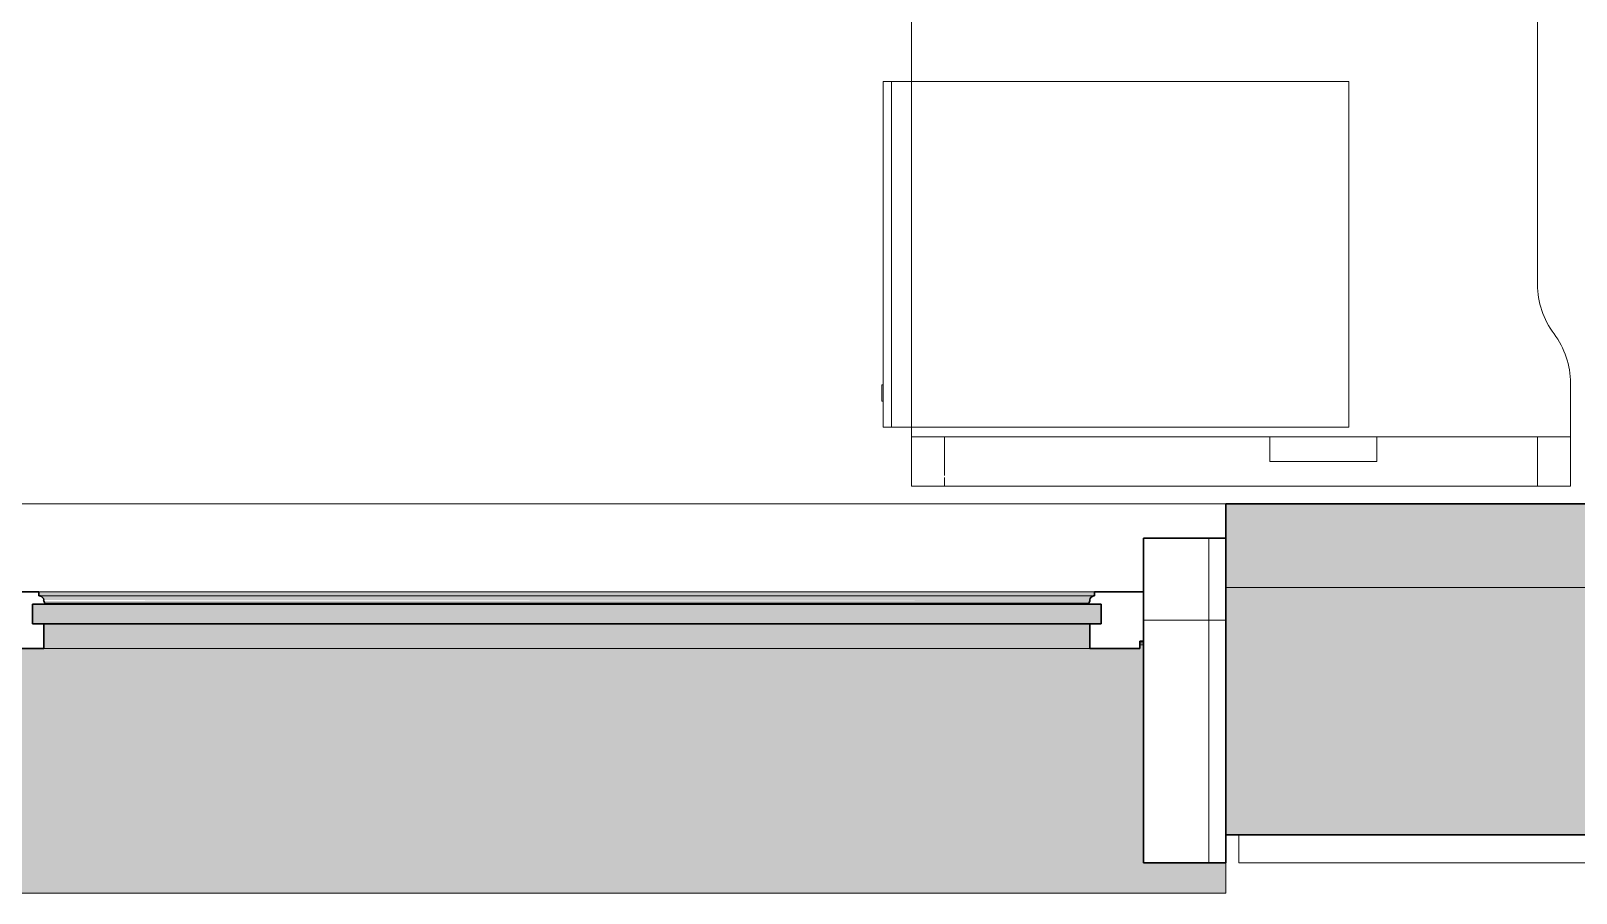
# Model space of a CAD drawing. Header units: millimetres. Extents: x 79795 to 317870, y -36033 to 97293.
# Drawn here: x 220842 to 222718, y 8896 to 9943 of the extents above; entities that cross this region are included whole.
import ezdxf

# ---------------------------------------------------------------- set-up
doc = ezdxf.new("R2010")
doc.units = ezdxf.units.MM
doc.header["$MEASUREMENT"] = 0
for name, color, linetype, lineweight in [('CSM-STL-XX-ZZ-M3-A-XXXX-00001_detached _19_04_21__rvt-1-Level 4$0$A-GLAZ', 7, 'CONTINUOUS', 9), ('CSM-STL-XX-ZZ-M3-A-XXXX-00001_detached _19_04_21__rvt-1-Level 4$0$A-GLAZ-CURT', 7, 'CONTINUOUS', 9), ('CSM-STL-XX-ZZ-M3-A-XXXX-00001_detached _19_04_21__rvt-1-Level 4$0$A-WALL', 7, 'CONTINUOUS', 9), ('CSM-STL-XX-ZZ-M3-A-XXXX-00001_detached _19_04_21__rvt-1-Level 4$0$A-WALL-PATT', 7, 'CONTINUOUS', 9), ('CSM-STL-XX-ZZ-M3-A-XXXX-00001_detached _19_04_21__rvt-1-Level 4$0$I-WALL', 7, 'CONTINUOUS', 9), ('I-FURN', 8, 'CONTINUOUS', 9)]:
    doc.layers.add(name, color=color, linetype=linetype, lineweight=lineweight)

msp = doc.modelspace()

# ---------------------------------------------------------------- hatches: boundary and pattern name
at = {"layer": 'CSM-STL-XX-ZZ-M3-A-XXXX-00001_detached _19_04_21__rvt-1-Level 4$0$A-GLAZ'}
h = msp.add_hatch(dxfattribs=at)
h.set_pattern_fill('FP_20', color=256, angle=180, style=0, pattern_type=2)
h.set_pattern_definition([(360, (147271.8, -12772.7), (1e-13, 500), []), (90, (147271.8, -12772.7), (-500, 3e-14), [])])
h.paths.add_polyline_path([(222292.8, 8933.3), (222292.8, 9327.3), (222192.8, 9327.3), (222192.8, 8933.3)], flags=0)
h = msp.add_hatch(color=256, dxfattribs=at)
h.paths.add_polyline_path([(215433.4, 9255.5), (215430.6, 9257.2), (215431.9, 9256.1), (215433, 9255.6)], flags=0)
h.paths.add_polyline_path([(212722.4, 9255.5), (212719.6, 9257.2), (212720.9, 9256.1), (212722, 9255.6)], flags=0)
h.paths.add_polyline_path([(218145.4, 9255.5), (218142.6, 9257.2), (218143.9, 9256.1), (218145, 9255.6)], flags=0)
h.paths.add_polyline_path([(220856.4, 9255.5), (220853.6, 9257.2), (220854.9, 9256.1), (220856, 9255.6)], flags=0)
for points in [[(222129.8, 9257.2), (222133.6, 9257.2), (222133.6, 9262.2), (220852, 9262.2), (220852, 9257.2), (222127.8, 9257.2)], [(222127.8, 9252.3), (222129.6, 9255.9), (222129.8, 9257.2), (220854.9, 9256.7), (220857.6, 9253.6), (220858.3, 9252.3), (222127.4, 9252.3)], [(222126.4, 9248.3), (222127.6, 9252.3), (220858, 9251.2), (220859.3, 9248.3), (221972.7, 9248.3)], [(222126.4, 9247.2), (222126.4, 9248.3), (221972.7, 9247.2)], [(222141.6, 9223.3), (222141.6, 9247.2), (220844.1, 9247.2), (220844.1, 9223.3), (221972.7, 9223.3)], [(222127.6, 9193.3), (222127.6, 9223.3), (220858, 9223.3), (220858, 9193.3), (221972.7, 9193.3)], [(222292.8, 8896.3), (222292.8, 8933.3), (222192.8, 8933.3), (222192.8, 9198), (222188.5, 9198), (222188.5, 9193.3), (220797.2, 9193.3), (220797.2, 9198), (219477.5, 9198), (219477.5, 9193.3), (218086.2, 9193.3), (218086.2, 9198), (216765.5, 9198), (216765.5, 9193.3), (215374.2, 9193.3), (215374.2, 9198), (214054.5, 9198), (214054.5, 9193.3), (212663.2, 9193.3), (212663.2, 9198), (212658.8, 9198), (212658.8, 8896.3), (222192.8, 8896.3)]]:
    msp.add_hatch(color=256, dxfattribs=at).paths.add_polyline_path(points, flags=0)
h = msp.add_hatch(color=256, dxfattribs=at)
h.paths.add_polyline_path([(222192.8, 9198), (222192.8, 9200.1), (222188.5, 9200.1), (222188.5, 9198)], flags=0)
h.paths.add_polyline_path([(220787.5, 9198), (220797.2, 9198), (220797.2, 9200.1), (219477.5, 9200.1), (219477.5, 9198), (220776.7, 9198)], flags=0)
h.paths.add_polyline_path([(218076.5, 9198), (218086.2, 9198), (218086.2, 9200.1), (216765.5, 9200.1), (216765.5, 9198), (217786.8, 9198)], flags=0)
h.paths.add_polyline_path([(215364.5, 9198), (215374.2, 9198), (215374.2, 9200.1), (214054.5, 9200.1), (214054.5, 9198), (214199, 9198)], flags=0)
h.paths.add_polyline_path([(212658.8, 9198), (212663.2, 9198), (212663.2, 9200.1), (212658.8, 9200.1)], flags=0)
at = {"layer": 'CSM-STL-XX-ZZ-M3-A-XXXX-00001_detached _19_04_21__rvt-1-Level 4$0$A-WALL-PATT'}
msp.add_hatch(color=256, dxfattribs=at).paths.add_polyline_path([(222292.8, 9267.3), (222775.8, 9267.3), (222775.8, 9369.3), (222292.8, 9369.3)], flags=0)
h = msp.add_hatch(color=256, dxfattribs=at)
h.paths.add_polyline_path([(230840.8, 8967.3), (230840.8, 9267.3), (230067.8, 9267.3), (230067.8, 8967.3), (230344.3, 8967.3)], flags=0)
h.paths.add_polyline_path([(225783.8, 8967.3), (225783.8, 9267.3), (224992.8, 9267.3), (224992.8, 8967.3), (225560.5, 8967.3)], flags=0)
h.paths.add_polyline_path([(223358.8, 8967.3), (223358.8, 9267.3), (222292.8, 9267.3), (222292.8, 8967.3), (222570.7, 8967.3)], flags=0)
h.paths.add_polyline_path([(212405, 8967.3), (212558.8, 8967.3), (212558.8, 9267.3), (211317.8, 9267.3), (211317.8, 8967.3), (211807.1, 8967.3)], flags=0)
h.paths.add_polyline_path([(206425.3, 8967.3), (207033.8, 8967.3), (207033.8, 9267.3), (202692.8, 9267.3), (202692.8, 8967.3), (205827.3, 8967.3)], flags=0)
h.paths.add_polyline_path([(198651.6, 8967.3), (199908.8, 8967.3), (199908.8, 9267.3), (197042.8, 9267.3), (197042.8, 8967.3)], flags=0)
h.paths.add_polyline_path([(190558.8, 8967.3), (190558.8, 9267.3), (187692.8, 9267.3), (187692.8, 8967.3), (189084, 8967.3)], flags=0)
h.paths.add_polyline_path([(184300.1, 8967.3), (184908.8, 8967.3), (184908.8, 9267.3), (180667.8, 9267.3), (180667.8, 8967.3), (183702.2, 8967.3)], flags=0)
h.paths.add_polyline_path([(170933.8, 8967.3), (170933.8, 9267.3), (169867.8, 9267.3), (169867.8, 8967.3), (170546.7, 8967.3)], flags=0)
h.paths.add_polyline_path([(167556.8, 8967.3), (168233.8, 8967.3), (168233.8, 9267.3), (167067.8, 9267.3), (167067.8, 8967.3)], flags=0)
h.paths.add_polyline_path([(156460.8, 8967.3), (156526.8, 8967.3), (156526.8, 9267.3), (156460.8, 9267.3)], flags=0)

# ---------------------------------------------------------------- linework, layer by layer
at = {"layer": 'CSM-STL-XX-ZZ-M3-A-XXXX-00001_detached _19_04_21__rvt-1-Level 4$0$A-GLAZ', "lineweight": 30}
for p, q in [((222292.8, 9327.3), (222192.8, 9327.3)), ((222192.8, 9327.3), (222192.8, 8933.3)), ((220852, 9262.2), (220792.8, 9262.2)), ((220852, 9257.2), (220852, 9262.2)), ((220853.6, 9257.2), (220852, 9257.2)), ((220859.3, 9247.2), (220859.3, 9248.3)), ((222126.4, 9248.3), (222126.4, 9247.2)), ((222133.6, 9257.2), (222132.1, 9257.2)), ((222133.6, 9262.2), (222133.6, 9257.2)), ((222192.8, 9262.2), (222133.6, 9262.2)), ((222192.8, 9202.3), (222192.8, 9262.2)), ((222141.6, 9247.2), (220844.1, 9247.2)), ((220844.1, 9247.2), (220844.1, 9223.3)), ((220844.1, 9223.3), (220844.1, 9247.2)), ((220844.1, 9247.2), (220859.3, 9247.2)), ((222126.4, 9247.2), (222141.6, 9247.2)), ((222141.6, 9223.3), (222141.6, 9247.2)), ((222141.6, 9247.2), (222141.6, 9223.3)), ((220844.1, 9223.3), (222141.6, 9223.3)), ((220858, 9223.3), (220844.1, 9223.3)), ((220858, 9193.3), (220858, 9223.3)), ((222141.6, 9223.3), (222127.6, 9223.3)), ((222127.6, 9223.3), (222127.6, 9193.3)), ((220797.2, 9193.3), (220858, 9193.3)), ((222127.6, 9193.3), (222188.5, 9193.3)), ((222188.5, 9193.3), (222188.5, 9202.3)), ((222188.5, 9202.3), (222192.8, 9202.3)), ((222292.8, 8933.3), (222292.8, 8967.3)), ((222192.8, 8933.3), (222292.8, 8933.3))]:
    msp.add_line(p, q, dxfattribs=at)
at = {"layer": 'CSM-STL-XX-ZZ-M3-A-XXXX-00001_detached _19_04_21__rvt-1-Level 4$0$A-GLAZ'}
for p, q in [((222133.6, 9262.2), (220852, 9262.2)), ((220852, 9257.2), (220853.6, 9257.2)), ((220853.6, 9257.2), (222132.1, 9257.2)), ((220859.3, 9248.3), (222126.4, 9248.3)), ((222132.1, 9257.2), (222133.6, 9257.2)), ((220858, 9193.3), (222127.6, 9193.3)), ((222188.5, 9200.1), (222192.8, 9200.1)), ((222188.5, 9198), (222192.8, 9198)), ((222292.8, 8933.3), (222292.8, 8896.3)), ((212658.8, 8896.3), (222292.8, 8896.3))]:
    msp.add_line(p, q, dxfattribs=at)
at = {"layer": 'CSM-STL-XX-ZZ-M3-A-XXXX-00001_detached _19_04_21__rvt-1-Level 4$0$A-GLAZ', "lineweight": 30}
for centre, radius, start, end in [((220852.5, 9252), 5.36, 3.4261, 78.0476), ((220865.2, 9252.7), 7.4, 183.4261, 216.5739), ((222120.5, 9252.7), 7.4, 323.4261, 356.5739), ((222133.2, 9252), 5.36, 101.9524, 176.5739)]:
    msp.add_arc(centre, radius, start, end, dxfattribs=at)
at = {"layer": 'CSM-STL-XX-ZZ-M3-A-XXXX-00001_detached _19_04_21__rvt-1-Level 4$0$A-GLAZ'}
for points, knots in [([(220856, 9255.9), (220855.9, 9256.1), (220855.5, 9256.4), (220854.7, 9256.9), (220854, 9257.1), (220853.6, 9257.2)], [-0.4, -0.4, -0.4, -0.4, -0.3, -0.2, 0, 0, 0, 0]), ([(220857.8, 9252.3), (220857.8, 9252.7), (220857.7, 9253.4), (220857.3, 9254.3), (220857.1, 9254.7), (220857, 9254.9)], [-1, -1, -1, -1, -0.8, -0.7, -0.6, -0.6, -0.6, -0.6]), ([(222128.7, 9254.9), (222128.6, 9254.7), (222128.4, 9254.3), (222128, 9253.4), (222127.9, 9252.7), (222127.8, 9252.3)], [0.6, 0.6, 0.6, 0.6, 0.7, 0.8, 1, 1, 1, 1]), ([(222132.1, 9257.2), (222131.6, 9257.1), (222131, 9256.9), (222130.2, 9256.4), (222129.8, 9256.1), (222129.6, 9255.9)], [0, 0, 0, 0, 0.2, 0.3, 0.4, 0.4, 0.4, 0.4])]:
    msp.add_open_spline(points, degree=3, knots=knots, dxfattribs=at)
for points in [[(220859.3, 9248.3), (220859, 9248.7), (220858.7, 9249.1), (220858.5, 9249.5)], [(222127.1, 9249.5), (222126.9, 9249.1), (222126.7, 9248.7), (222126.4, 9248.3)]]:
    msp.add_open_spline(points, degree=3, dxfattribs=at)
at = {"layer": 'CSM-STL-XX-ZZ-M3-A-XXXX-00001_detached _19_04_21__rvt-1-Level 4$0$A-GLAZ-CURT', "lineweight": 20}
for p, q in [((223042.8, 8967.3), (222308.8, 8967.3)), ((222308.8, 8967.3), (222308.8, 8933.3)), ((222308.8, 8933.3), (223042.8, 8933.3))]:
    msp.add_line(p, q, dxfattribs=at)
at = {"layer": 'CSM-STL-XX-ZZ-M3-A-XXXX-00001_detached _19_04_21__rvt-1-Level 4$0$A-WALL'}
msp.add_line((222775.8, 9267.3), (222292.8, 9267.3), dxfattribs=at)
at = {"layer": 'CSM-STL-XX-ZZ-M3-A-XXXX-00001_detached _19_04_21__rvt-1-Level 4$0$A-WALL', "lineweight": 30}
for p, q in [((222292.8, 9267.3), (222292.8, 8967.3)), ((222292.8, 8967.3), (223358.8, 8967.3))]:
    msp.add_line(p, q, dxfattribs=at)
at = {"layer": 'CSM-STL-XX-ZZ-M3-A-XXXX-00001_detached _19_04_21__rvt-1-Level 4$0$I-WALL'}
for p, q in [((220792.8, 9369.3), (222292.8, 9369.3)), ((222292.8, 9267.3), (222775.8, 9267.3))]:
    msp.add_line(p, q, dxfattribs=at)
at = {"layer": 'CSM-STL-XX-ZZ-M3-A-XXXX-00001_detached _19_04_21__rvt-1-Level 4$0$I-WALL', "lineweight": 30}
for p, q in [((222775.8, 9369.3), (222292.8, 9369.3)), ((222292.8, 9369.3), (222292.8, 9267.3))]:
    msp.add_line(p, q, dxfattribs=at)
at = {"layer": 'I-FURN'}
for p, q in [((221911.3, 10990.6), (221911.3, 9390.6)), ((221911.3, 9390.6), (221911.3, 10990.6)), ((222671.3, 9635.6), (222671.3, 10467.9)), ((222671.3, 10467.9), (222671.3, 9635.6)), ((221887.1, 9882.2), (221877.1, 9882.2)), ((221877.1, 9882.2), (221877.1, 9462.2)), ((221887.1, 9462.2), (221887.1, 9882.2)), ((221911.3, 9882.2), (221887.1, 9882.2)), ((221887.1, 9882.2), (221887.1, 9462.2)), ((222442.1, 9882.2), (221911.3, 9882.2)), ((222442.1, 9462.2), (222442.1, 9882.2)), ((221877.1, 9513.8), (221875.1, 9513.8)), ((221875.1, 9513.8), (221875.1, 9493.8)), ((221875.1, 9493.8), (221875.1, 9513.8)), ((222711.3, 9390.6), (222711.3, 9515.6)), ((222711.3, 9515.6), (222711.3, 9390.6)), ((221875.1, 9493.8), (221877.1, 9493.8)), ((221877.1, 9462.2), (221887.1, 9462.2)), ((221887.1, 9462.2), (221911.3, 9462.2)), ((221911.3, 9462.2), (222442.1, 9462.2)), ((221911.3, 9450.6), (222346.3, 9450.6)), ((221951.3, 9450.6), (221911.3, 9450.6)), ((221911.3, 9390.6), (221911.3, 9450.6)), ((221911.3, 9450.6), (221911.3, 9390.6)), ((222671.3, 9450.6), (221951.3, 9450.6)), ((221951.3, 9450.6), (221951.3, 9403.5)), ((221951.3, 9450.6), (221951.3, 9403.5)), ((222346.3, 9450.6), (222476.3, 9450.6)), ((222346.3, 9420.6), (222346.3, 9450.6)), ((222346.3, 9450.6), (222346.3, 9420.6)), ((222476.3, 9450.6), (222711.3, 9450.6)), ((222476.3, 9450.6), (222476.3, 9420.6)), ((222476.3, 9450.6), (222476.3, 9420.6)), ((222711.3, 9450.6), (222671.3, 9450.6)), ((222671.3, 9450.6), (222671.3, 9390.6)), ((222671.3, 9450.6), (222671.3, 9390.6)), ((222711.3, 9450.6), (222711.3, 9390.6)), ((222711.3, 9450.6), (222711.3, 9390.6)), ((222476.3, 9420.6), (222346.3, 9420.6)), ((222346.3, 9420.6), (222476.3, 9420.6)), ((221951.3, 9401.2), (221951.3, 9390.6)), ((221951.3, 9401.2), (221951.3, 9390.6)), ((222711.3, 9390.6), (221911.3, 9390.6)), ((221911.3, 9390.6), (221951.3, 9390.6)), ((221911.3, 9390.6), (222711.3, 9390.6)), ((222711.3, 9390.6), (221911.3, 9390.6)), ((221951.3, 9390.6), (222671.3, 9390.6)), ((222671.3, 9390.6), (222711.3, 9390.6))]:
    msp.add_line(p, q, dxfattribs=at)
for centre, start, end in [((222771.3, 9635.6), 180, 216.8699), ((222771.3, 9635.6), 180, 216.8699), ((222611.3, 9515.6), 0, 36.8699), ((222611.3, 9515.6), 0, 36.8699)]:
    msp.add_arc(centre, 100, start, end, dxfattribs=at)

doc.saveas('drawing.dxf')
